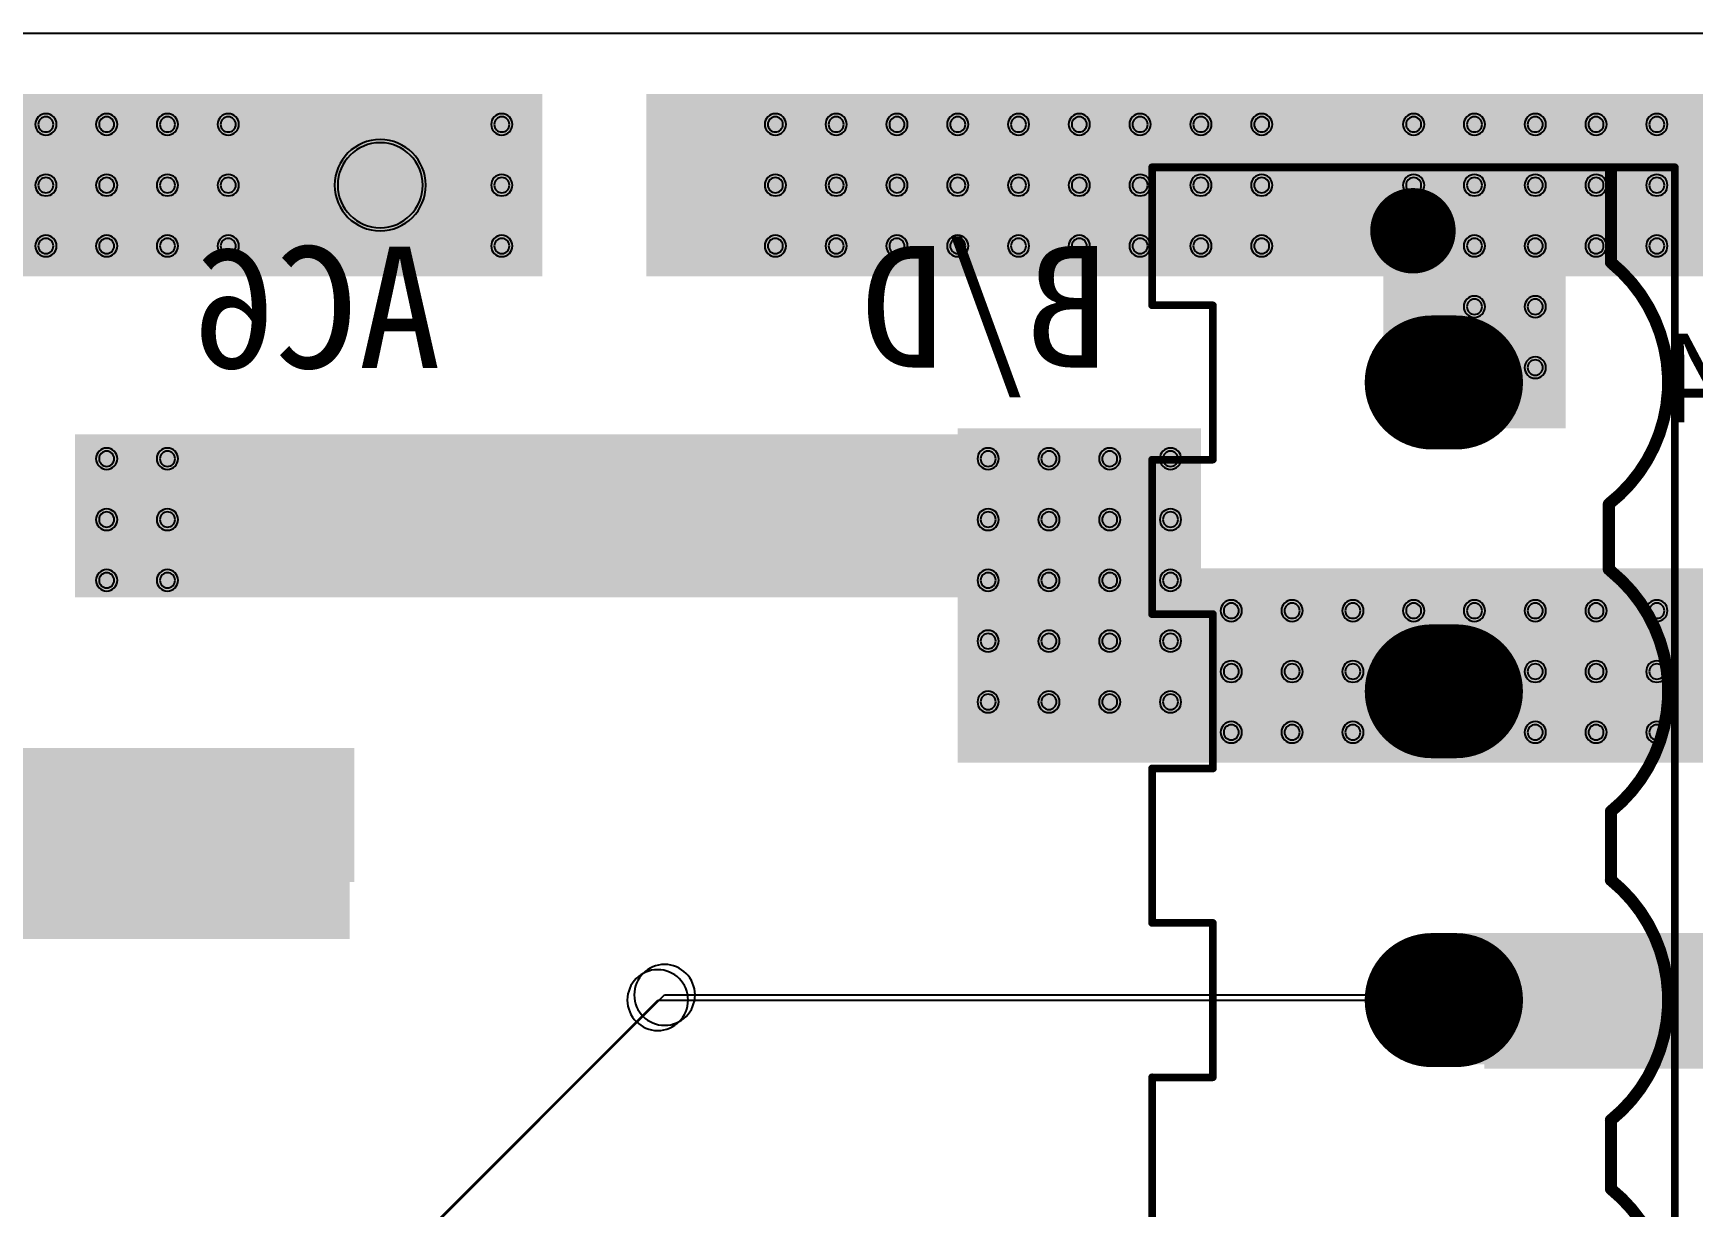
# Model space of a CAD drawing. Header units: inches. Extents: x 32166 to 34772, y 2386 to 4229.
# Drawn here: x 34021.9 to 34139.9, y 3188.7 to 3272.1 of the extents above; entities that cross this region are included whole.
import ezdxf

# ---------------------------------------------------------------- set-up
doc = ezdxf.new("R2010")
doc.units = ezdxf.units.IN
doc.header["$LTSCALE"] = 0.64311
doc.header["$MEASUREMENT"] = 0
for name, color, linetype in [('BOTTOMLAYER', 5, 'CONTINUOUS'), ('BOTTOMOVERLAY', 54, 'CONTINUOUS'), ('BOTTOMSOLDER', 6, 'CONTINUOUS'), ('KEEPOUTLAYER', 6, 'CONTINUOUS'), ('MULTILAYER', 9, 'CONTINUOUS')]:
    doc.layers.add(name, color=color, linetype=linetype)
doc.styles.get("Standard").update_dxf_attribs({"font": 'txt', "width": 0.8})

msp = doc.modelspace()

# ---------------------------------------------------------------- linework, layer by layer
at = {"layer": 'BOTTOMLAYER'}
for p, q in [((34048.77, 3185.65), (34066.82, 3203.71)), ((34066.82, 3203.71), (34122.2, 3203.71))]:
    msp.add_line(p, q, dxfattribs=at)
for points, const_width in [([(34120, 3259.31, 1), (34120, 3256.71, 1)], 2.59), ([(34121.33, 3249.39, 1), (34121.33, 3245.07, 1)], 4.32), ([(34123.06, 3249.39, 1), (34123.06, 3245.07, 1)], 4.32), ([(34121.33, 3227.45, 1), (34121.33, 3223.13, 1)], 4.32), ([(34123.06, 3227.45, 1), (34123.06, 3223.13, 1)], 4.32), ([(34120, 3226.39, 1), (34120, 3223.8, 1)], 2.59), ([(34121.33, 3205.5, 1), (34121.33, 3201.18, 1)], 4.32), ([(34123.06, 3205.5, 1), (34123.06, 3201.18, 1)], 4.32)]:
    msp.add_lwpolyline(points, format="xyb", close=True, dxfattribs=dict(at, const_width=const_width))
at = {"layer": 'BOTTOMLAYER', "const_width": 8.64}
for points in [[(34121.33, 3247.23), (34123.06, 3247.23)], [(34121.33, 3225.29), (34123.06, 3225.29)], [(34121.33, 3203.34), (34123.06, 3203.34)]]:
    msp.add_lwpolyline(points, dxfattribs=at)
at = {"layer": 'BOTTOMLAYER'}
for centre, radius, start, end in [((34022.85, 3265.57), 0.54, 0, 180), ((34027.17, 3265.57), 0.54, 0, 180), ((34031.49, 3265.57), 0.54, 0, 180), ((34035.81, 3265.57), 0.54, 0, 180), ((34055.25, 3265.57), 0.54, 0, 180), ((34074.69, 3265.57), 0.54, 0, 180), ((34079.01, 3265.57), 0.54, 0, 180), ((34083.33, 3265.57), 0.54, 0, 180), ((34087.65, 3265.57), 0.54, 0, 180), ((34091.97, 3265.57), 0.54, 0, 180), ((34096.29, 3265.57), 0.54, 0, 180), ((34100.61, 3265.57), 0.54, 0, 180), ((34104.93, 3265.57), 0.54, 0, 180), ((34109.25, 3265.57), 0.54, 0, 180), ((34120.05, 3265.57), 0.54, 0, 180), ((34124.37, 3265.57), 0.54, 0, 180), ((34128.69, 3265.57), 0.54, 0, 180), ((34133.01, 3265.57), 0.54, 0, 180), ((34137.33, 3265.57), 0.54, 0, 180), ((34022.85, 3265.57), 0.54, 180, 0), ((34027.17, 3265.57), 0.54, 180, 0), ((34031.49, 3265.57), 0.54, 180, 0), ((34035.81, 3265.57), 0.54, 180, 0), ((34055.25, 3265.57), 0.54, 180, 0), ((34074.69, 3265.57), 0.54, 180, 0), ((34079.01, 3265.57), 0.54, 180, 0), ((34083.33, 3265.57), 0.54, 180, 0), ((34087.65, 3265.57), 0.54, 180, 0), ((34091.97, 3265.57), 0.54, 180, 0), ((34096.29, 3265.57), 0.54, 180, 0), ((34100.61, 3265.57), 0.54, 180, 0), ((34104.93, 3265.57), 0.54, 180, 0), ((34109.25, 3265.57), 0.54, 180, 0), ((34120.05, 3265.57), 0.54, 180, 0), ((34124.37, 3265.57), 0.54, 180, 0), ((34128.69, 3265.57), 0.54, 180, 0), ((34133.01, 3265.57), 0.54, 180, 0), ((34137.33, 3265.57), 0.54, 180, 0), ((34046.61, 3261.25), 3.02, 0, 180), ((34022.85, 3261.25), 0.54, 0, 180), ((34022.85, 3261.25), 0.54, 180, 0), ((34027.17, 3261.25), 0.54, 0, 180), ((34027.17, 3261.25), 0.54, 180, 0), ((34031.49, 3261.25), 0.54, 0, 180), ((34031.49, 3261.25), 0.54, 180, 0), ((34035.81, 3261.25), 0.54, 0, 180), ((34035.81, 3261.25), 0.54, 180, 0), ((34046.61, 3261.25), 3.02, 180, 0), ((34055.25, 3261.25), 0.54, 0, 180), ((34055.25, 3261.25), 0.54, 180, 0), ((34074.69, 3261.25), 0.54, 0, 180), ((34074.69, 3261.25), 0.54, 180, 0), ((34079.01, 3261.25), 0.54, 0, 180), ((34079.01, 3261.25), 0.54, 180, 0), ((34083.33, 3261.25), 0.54, 0, 180), ((34083.33, 3261.25), 0.54, 180, 0), ((34087.65, 3261.25), 0.54, 0, 180), ((34087.65, 3261.25), 0.54, 180, 0), ((34091.97, 3261.25), 0.54, 0, 180), ((34091.97, 3261.25), 0.54, 180, 0), ((34096.29, 3261.25), 0.54, 0, 180), ((34096.29, 3261.25), 0.54, 180, 0), ((34100.61, 3261.25), 0.54, 0, 180), ((34100.61, 3261.25), 0.54, 180, 0), ((34104.93, 3261.25), 0.54, 0, 180), ((34104.93, 3261.25), 0.54, 180, 0), ((34109.25, 3261.25), 0.54, 0, 180), ((34109.25, 3261.25), 0.54, 180, 0), ((34120.05, 3261.25), 0.54, 0, 180), ((34120.05, 3261.25), 0.54, 180, 0), ((34124.37, 3261.25), 0.54, 0, 180), ((34124.37, 3261.25), 0.54, 180, 0), ((34128.69, 3261.25), 0.54, 0, 180), ((34128.69, 3261.25), 0.54, 180, 0), ((34133.01, 3261.25), 0.54, 0, 180), ((34133.01, 3261.25), 0.54, 180, 0), ((34137.33, 3261.25), 0.54, 0, 180), ((34137.33, 3261.25), 0.54, 180, 0), ((34022.85, 3256.93), 0.54, 0, 180), ((34027.17, 3256.93), 0.54, 0, 180), ((34031.49, 3256.93), 0.54, 0, 180), ((34035.81, 3256.93), 0.54, 0, 180), ((34055.25, 3256.93), 0.54, 0, 180), ((34074.69, 3256.93), 0.54, 0, 180), ((34079.01, 3256.93), 0.54, 0, 180), ((34083.33, 3256.93), 0.54, 0, 180), ((34087.65, 3256.93), 0.54, 0, 180), ((34091.97, 3256.93), 0.54, 0, 180), ((34096.29, 3256.93), 0.54, 0, 180), ((34100.61, 3256.93), 0.54, 0, 180), ((34104.93, 3256.93), 0.54, 0, 180), ((34109.25, 3256.93), 0.54, 0, 180), ((34120.05, 3256.93), 0.54, 0, 180), ((34124.37, 3256.93), 0.54, 0, 180), ((34128.69, 3256.93), 0.54, 0, 180), ((34133.01, 3256.93), 0.54, 0, 180), ((34137.33, 3256.93), 0.54, 0, 180), ((34022.85, 3256.93), 0.54, 180, 0), ((34027.17, 3256.93), 0.54, 180, 0), ((34031.49, 3256.93), 0.54, 180, 0), ((34035.81, 3256.93), 0.54, 180, 0), ((34055.25, 3256.93), 0.54, 180, 0), ((34074.69, 3256.93), 0.54, 180, 0), ((34079.01, 3256.93), 0.54, 180, 0), ((34083.33, 3256.93), 0.54, 180, 0), ((34087.65, 3256.93), 0.54, 180, 0), ((34091.97, 3256.93), 0.54, 180, 0), ((34096.29, 3256.93), 0.54, 180, 0), ((34100.61, 3256.93), 0.54, 180, 0), ((34104.93, 3256.93), 0.54, 180, 0), ((34109.25, 3256.93), 0.54, 180, 0), ((34120.05, 3256.93), 0.54, 180, 0), ((34124.37, 3256.93), 0.54, 180, 0), ((34128.69, 3256.93), 0.54, 180, 0), ((34133.01, 3256.93), 0.54, 180, 0), ((34137.33, 3256.93), 0.54, 180, 0), ((34124.37, 3252.61), 0.54, 0, 180), ((34128.69, 3252.61), 0.54, 0, 180), ((34124.37, 3252.61), 0.54, 180, 0), ((34128.69, 3252.61), 0.54, 180, 0), ((34128.69, 3248.29), 0.54, 0, 180), ((34128.69, 3248.29), 0.54, 180, 0), ((34027.17, 3241.81), 0.54, 0, 180), ((34031.49, 3241.81), 0.54, 0, 180), ((34089.81, 3241.81), 0.54, 0, 180), ((34094.13, 3241.81), 0.54, 0, 180), ((34098.45, 3241.81), 0.54, 0, 180), ((34102.77, 3241.81), 0.54, 0, 180), ((34027.17, 3241.81), 0.54, 180, 0), ((34031.49, 3241.81), 0.54, 180, 0), ((34089.81, 3241.81), 0.54, 180, 0), ((34094.13, 3241.81), 0.54, 180, 0), ((34098.45, 3241.81), 0.54, 180, 0), ((34102.77, 3241.81), 0.54, 180, 0), ((34027.17, 3237.49), 0.54, 0, 180), ((34027.17, 3237.49), 0.54, 180, 0), ((34031.49, 3237.49), 0.54, 0, 180), ((34031.49, 3237.49), 0.54, 180, 0), ((34089.81, 3237.49), 0.54, 0, 180), ((34089.81, 3237.49), 0.54, 180, 0), ((34094.13, 3237.49), 0.54, 0, 180), ((34094.13, 3237.49), 0.54, 180, 0), ((34098.45, 3237.49), 0.54, 0, 180), ((34098.45, 3237.49), 0.54, 180, 0), ((34102.77, 3237.49), 0.54, 0, 180), ((34102.77, 3237.49), 0.54, 180, 0), ((34027.17, 3233.17), 0.54, 0, 180), ((34027.17, 3233.17), 0.54, 180, 0), ((34031.49, 3233.17), 0.54, 0, 180), ((34031.49, 3233.17), 0.54, 180, 0), ((34089.81, 3233.17), 0.54, 0, 180), ((34089.81, 3233.17), 0.54, 180, 0), ((34094.13, 3233.17), 0.54, 0, 180), ((34094.13, 3233.17), 0.54, 180, 0), ((34098.45, 3233.17), 0.54, 0, 180), ((34098.45, 3233.17), 0.54, 180, 0), ((34102.77, 3233.17), 0.54, 0, 180), ((34102.77, 3233.17), 0.54, 180, 0), ((34107.09, 3231.01), 0.54, 0, 180), ((34111.41, 3231.01), 0.54, 0, 180), ((34115.73, 3231.01), 0.54, 0, 180), ((34120.05, 3231.01), 0.54, 0, 180), ((34124.37, 3231.01), 0.54, 0, 180), ((34128.69, 3231.01), 0.54, 0, 180), ((34133.01, 3231.01), 0.54, 0, 180), ((34137.33, 3231.01), 0.54, 0, 180), ((34107.09, 3231.01), 0.54, 180, 0), ((34111.41, 3231.01), 0.54, 180, 0), ((34115.73, 3231.01), 0.54, 180, 0), ((34120.05, 3231.01), 0.54, 180, 0), ((34124.37, 3231.01), 0.54, 180, 0), ((34128.69, 3231.01), 0.54, 180, 0), ((34133.01, 3231.01), 0.54, 180, 0), ((34137.33, 3231.01), 0.54, 180, 0), ((34089.81, 3228.85), 0.54, 0, 180), ((34094.13, 3228.85), 0.54, 0, 180), ((34098.45, 3228.85), 0.54, 0, 180), ((34102.77, 3228.85), 0.54, 0, 180), ((34089.81, 3228.85), 0.54, 180, 0), ((34094.13, 3228.85), 0.54, 180, 0), ((34098.45, 3228.85), 0.54, 180, 0), ((34102.77, 3228.85), 0.54, 180, 0), ((34107.09, 3226.69), 0.54, 0, 180), ((34111.41, 3226.69), 0.54, 0, 180), ((34115.73, 3226.69), 0.54, 0, 180), ((34128.69, 3226.69), 0.54, 0, 180), ((34133.01, 3226.69), 0.54, 0, 180), ((34137.33, 3226.69), 0.54, 0, 180), ((34107.09, 3226.69), 0.54, 180, 0), ((34111.41, 3226.69), 0.54, 180, 0), ((34115.73, 3226.69), 0.54, 180, 0), ((34128.69, 3226.69), 0.54, 180, 0), ((34133.01, 3226.69), 0.54, 180, 0), ((34137.33, 3226.69), 0.54, 180, 0), ((34089.81, 3224.53), 0.54, 0, 180), ((34089.81, 3224.53), 0.54, 180, 0), ((34094.13, 3224.53), 0.54, 0, 180), ((34094.13, 3224.53), 0.54, 180, 0), ((34098.45, 3224.53), 0.54, 0, 180), ((34098.45, 3224.53), 0.54, 180, 0), ((34102.77, 3224.53), 0.54, 0, 180), ((34102.77, 3224.53), 0.54, 180, 0), ((34107.09, 3222.37), 0.54, 0, 180), ((34107.09, 3222.37), 0.54, 180, 0), ((34111.41, 3222.37), 0.54, 0, 180), ((34111.41, 3222.37), 0.54, 180, 0), ((34115.73, 3222.37), 0.54, 0, 180), ((34115.73, 3222.37), 0.54, 180, 0), ((34128.69, 3222.37), 0.54, 0, 180), ((34128.69, 3222.37), 0.54, 180, 0), ((34133.01, 3222.37), 0.54, 0, 180), ((34133.01, 3222.37), 0.54, 180, 0), ((34137.33, 3222.37), 0.54, 0, 180), ((34137.33, 3222.37), 0.54, 180, 0), ((34066.82, 3203.71), 2.16, 0, 180), ((34066.82, 3203.71), 2.16, 0, 180), ((34122.2, 3203.71), 2.16, 0, 180), ((34066.82, 3203.71), 2.16, 180, 0), ((34066.82, 3203.71), 2.16, 180, 0), ((34122.2, 3203.71), 2.16, 180, 0)]:
    msp.add_arc(centre, radius, start, end, dxfattribs=at)
for points in [[(33618.93, 3254.77), (34058.14, 3254.77), (33618.93, 3267.73), (34058.14, 3267.73)], [(34065.66, 3254.77), (34180.53, 3254.77), (34065.66, 3267.73), (34180.53, 3267.73)], [(34117.89, 3243.97), (34130.85, 3243.97), (34117.89, 3267.73), (34130.85, 3267.73)], [(34024.92, 3231.96), (34104.93, 3231.96), (34024.92, 3243.54), (34104.93, 3243.54)], [(34087.65, 3224.53), (34104.93, 3224.53), (34087.65, 3241.81), (34104.93, 3241.81)], [(34087.65, 3220.21), (34154.61, 3220.21), (34087.65, 3233.17), (34154.61, 3233.17)], [(34005.87, 3208.03), (34044.45, 3208.03), (34005.87, 3220.21), (34044.45, 3220.21)], [(34044.32, 3220.82), (34019.26, 3220.82), (34044.32, 3212.18), (34019.26, 3212.18)], [(34125.06, 3198.46), (34155.3, 3198.46), (34125.06, 3207.97), (34155.3, 3207.97)]]:
    msp.add_solid(points, dxfattribs=at)
at = {"layer": 'BOTTOMOVERLAY'}
for points, const_width in [([(34101.46, 3252.72), (34101.46, 3262.52)], 0.549), ([(34101.46, 3262.52), (34126.52, 3262.52)], 0.549), ([(34126.52, 3262.52), (34138.61, 3262.52)], 0.549), ([(34134.07, 3255.76), (34134.07, 3262.32)], 0.864), ([(34138.61, 3100.26), (34138.61, 3262.52)], 0.549), ([(34101.46, 3252.72), (34105.78, 3252.72)], 0.549), ([(34101.46, 3252.72), (34105.78, 3252.72)], 0.549), ([(34105.78, 3241.74), (34105.78, 3252.72)], 0.549), ([(34101.46, 3230.77), (34101.46, 3241.74)], 0.549), ([(34101.46, 3241.74), (34105.78, 3241.74)], 0.549), ([(34133.92, 3233.96), (34133.92, 3238.59)], 0.864), ([(34101.46, 3230.77), (34105.78, 3230.77)], 0.549), ([(34105.78, 3219.8), (34105.78, 3230.77)], 0.549), ([(34101.46, 3208.83), (34101.46, 3219.8)], 0.549), ([(34101.46, 3219.8), (34105.78, 3219.8)], 0.549), ([(34134.07, 3211.87), (34134.07, 3216.75)], 0.864), ([(34101.46, 3208.83), (34105.78, 3208.83)], 0.549), ([(34105.78, 3197.85), (34105.78, 3208.83)], 0.549), ([(34101.46, 3186.88), (34101.46, 3197.85)], 0.549), ([(34101.46, 3197.85), (34105.78, 3197.85)], 0.549), ([(34134.07, 3189.92), (34134.07, 3194.81)], 0.864)]:
    msp.add_lwpolyline(points, dxfattribs=dict(at, const_width=const_width))
for points, const_width in [([(34101.46, 3262.66, 1), (34101.46, 3262.39, 1)], 0.274), ([(34101.46, 3262.66, 1), (34101.46, 3262.39, 1)], 0.274), ([(34126.52, 3262.66, 1), (34126.52, 3262.39, 1)], 0.274), ([(34126.52, 3262.66, 1), (34126.52, 3262.39, 1)], 0.274), ([(34134.07, 3262.54, 1), (34134.07, 3262.11, 1)], 0.432), ([(34138.61, 3262.66, 1), (34138.61, 3262.39, 1)], 0.274), ([(34138.61, 3262.66, 1), (34138.61, 3262.39, 1)], 0.274), ([(34134.07, 3255.98, 1), (34134.07, 3255.55, 1)], 0.432), ([(34134.07, 3255.98, 1), (34134.07, 3255.55, 1)], 0.432), ([(34101.46, 3252.85, 1), (34101.46, 3252.58, 1)], 0.274), ([(34101.46, 3252.85, 1), (34101.46, 3252.58, 1)], 0.274), ([(34101.46, 3252.85, 1), (34101.46, 3252.58, 1)], 0.274), ([(34105.78, 3252.85, 1), (34105.78, 3252.58, 1)], 0.274), ([(34105.78, 3252.85, 1), (34105.78, 3252.58, 1)], 0.274), ([(34105.78, 3252.85, 1), (34105.78, 3252.58, 1)], 0.274), ([(34101.46, 3241.88, 1), (34101.46, 3241.61, 1)], 0.274), ([(34101.46, 3241.88, 1), (34101.46, 3241.61, 1)], 0.274), ([(34105.78, 3241.88, 1), (34105.78, 3241.61, 1)], 0.274), ([(34105.78, 3241.88, 1), (34105.78, 3241.61, 1)], 0.274), ([(34133.92, 3238.8, 1), (34133.92, 3238.37, 1)], 0.432), ([(34133.92, 3238.8, 1), (34133.92, 3238.37, 1)], 0.432), ([(34133.92, 3234.18, 1), (34133.92, 3233.74, 1)], 0.432), ([(34134.07, 3234.03, 1), (34134.07, 3233.6, 1)], 0.432), ([(34101.46, 3230.91, 1), (34101.46, 3230.63, 1)], 0.274), ([(34101.46, 3230.91, 1), (34101.46, 3230.63, 1)], 0.274), ([(34105.78, 3230.91, 1), (34105.78, 3230.63, 1)], 0.274), ([(34105.78, 3230.91, 1), (34105.78, 3230.63, 1)], 0.274), ([(34101.46, 3219.94, 1), (34101.46, 3219.66, 1)], 0.274), ([(34101.46, 3219.94, 1), (34101.46, 3219.66, 1)], 0.274), ([(34105.78, 3219.94, 1), (34105.78, 3219.66, 1)], 0.274), ([(34105.78, 3219.94, 1), (34105.78, 3219.66, 1)], 0.274), ([(34134.07, 3216.97, 1), (34134.07, 3216.54, 1)], 0.432), ([(34134.07, 3216.97, 1), (34134.07, 3216.54, 1)], 0.432), ([(34134.07, 3212.09, 1), (34134.07, 3211.65, 1)], 0.432), ([(34134.07, 3212.09, 1), (34134.07, 3211.65, 1)], 0.432), ([(34101.46, 3208.96, 1), (34101.46, 3208.69, 1)], 0.274), ([(34101.46, 3208.96, 1), (34101.46, 3208.69, 1)], 0.274), ([(34105.78, 3208.96, 1), (34105.78, 3208.69, 1)], 0.274), ([(34105.78, 3208.96, 1), (34105.78, 3208.69, 1)], 0.274), ([(34101.46, 3197.99, 1), (34101.46, 3197.72, 1)], 0.274), ([(34101.46, 3197.99, 1), (34101.46, 3197.72, 1)], 0.274), ([(34105.78, 3197.99, 1), (34105.78, 3197.72, 1)], 0.274), ([(34105.78, 3197.99, 1), (34105.78, 3197.72, 1)], 0.274), ([(34134.07, 3195.03, 1), (34134.07, 3194.59, 1)], 0.432), ([(34134.07, 3195.03, 1), (34134.07, 3194.59, 1)], 0.432), ([(34134.07, 3190.14, 1), (34134.07, 3189.71, 1)], 0.432), ([(34134.07, 3190.14, 1), (34134.07, 3189.71, 1)], 0.432)]:
    msp.add_lwpolyline(points, format="xyb", close=True, dxfattribs=dict(at, const_width=const_width))
at = {"layer": 'BOTTOMOVERLAY', "const_width": 0.864}
for points in [[(34134.07, 3255.76, -0.482386), (34133.92, 3238.59)], [(34134.07, 3233.82, -0.477243), (34134.07, 3216.75)], [(34134.07, 3211.87, -0.477243), (34134.07, 3194.81)], [(34134.07, 3189.92, -0.477246), (34134.07, 3172.86)]]:
    msp.add_lwpolyline(points, format="xyb", dxfattribs=at)
at = {"layer": 'BOTTOMSOLDER'}
for p, q in [((34048.42, 3185.43), (34066.33, 3203.34)), ((34066.33, 3203.34), (34122.2, 3203.34))]:
    msp.add_line(p, q, dxfattribs=at)
for points, const_width in [([(34120, 3259.53, 1), (34120, 3256.49, 1)], 3.03), ([(34121.33, 3249.61, 1), (34121.33, 3244.85, 1)], 4.76), ([(34123.06, 3249.61, 1), (34123.06, 3244.85, 1)], 4.76), ([(34121.33, 3227.66, 1), (34121.33, 3222.91, 1)], 4.76), ([(34123.06, 3227.66, 1), (34123.06, 3222.91, 1)], 4.76), ([(34120, 3226.61, 1), (34120, 3223.58, 1)], 3.03), ([(34121.33, 3205.72, 1), (34121.33, 3200.96, 1)], 4.76), ([(34123.06, 3205.72, 1), (34123.06, 3200.96, 1)], 4.76)]:
    msp.add_lwpolyline(points, format="xyb", close=True, dxfattribs=dict(at, const_width=const_width))
at = {"layer": 'BOTTOMSOLDER', "const_width": 9.52}
for points in [[(34121.33, 3247.23), (34123.06, 3247.23)], [(34121.33, 3225.29), (34123.06, 3225.29)], [(34121.33, 3203.34), (34123.06, 3203.34)]]:
    msp.add_lwpolyline(points, dxfattribs=at)
at = {"layer": 'BOTTOMSOLDER'}
for centre, radius, start, end in [((34022.85, 3265.57), 0.759, 0, 180), ((34027.17, 3265.57), 0.759, 0, 180), ((34031.49, 3265.57), 0.759, 0, 180), ((34035.81, 3265.57), 0.759, 0, 180), ((34055.25, 3265.57), 0.759, 0, 180), ((34074.69, 3265.57), 0.759, 0, 180), ((34079.01, 3265.57), 0.759, 0, 180), ((34083.33, 3265.57), 0.759, 0, 180), ((34087.65, 3265.57), 0.759, 0, 180), ((34091.97, 3265.57), 0.759, 0, 180), ((34096.29, 3265.57), 0.759, 0, 180), ((34100.61, 3265.57), 0.759, 0, 180), ((34104.93, 3265.57), 0.759, 0, 180), ((34109.25, 3265.57), 0.759, 0, 180), ((34120.05, 3265.57), 0.759, 0, 180), ((34124.37, 3265.57), 0.759, 0, 180), ((34128.69, 3265.57), 0.759, 0, 180), ((34133.01, 3265.57), 0.759, 0, 180), ((34137.33, 3265.57), 0.759, 0, 180), ((34022.85, 3265.57), 0.759, 180, 0), ((34027.17, 3265.57), 0.759, 180, 0), ((34031.49, 3265.57), 0.759, 180, 0), ((34035.81, 3265.57), 0.759, 180, 0), ((34055.25, 3265.57), 0.759, 180, 0), ((34074.69, 3265.57), 0.759, 180, 0), ((34079.01, 3265.57), 0.759, 180, 0), ((34083.33, 3265.57), 0.759, 180, 0), ((34087.65, 3265.57), 0.759, 180, 0), ((34091.97, 3265.57), 0.759, 180, 0), ((34096.29, 3265.57), 0.759, 180, 0), ((34100.61, 3265.57), 0.759, 180, 0), ((34104.93, 3265.57), 0.759, 180, 0), ((34109.25, 3265.57), 0.759, 180, 0), ((34120.05, 3265.57), 0.759, 180, 0), ((34124.37, 3265.57), 0.759, 180, 0), ((34128.69, 3265.57), 0.759, 180, 0), ((34133.01, 3265.57), 0.759, 180, 0), ((34137.33, 3265.57), 0.759, 180, 0), ((34046.61, 3261.25), 3.24, 0, 180), ((34022.85, 3261.25), 0.759, 0, 180), ((34022.85, 3261.25), 0.759, 180, 0), ((34027.17, 3261.25), 0.759, 0, 180), ((34027.17, 3261.25), 0.759, 180, 0), ((34031.49, 3261.25), 0.759, 0, 180), ((34031.49, 3261.25), 0.759, 180, 0), ((34035.81, 3261.25), 0.759, 0, 180), ((34035.81, 3261.25), 0.759, 180, 0), ((34046.61, 3261.25), 3.24, 180, 0), ((34055.25, 3261.25), 0.759, 0, 180), ((34055.25, 3261.25), 0.759, 180, 0), ((34074.69, 3261.25), 0.759, 0, 180), ((34074.69, 3261.25), 0.759, 180, 0), ((34079.01, 3261.25), 0.759, 0, 180), ((34079.01, 3261.25), 0.759, 180, 0), ((34083.33, 3261.25), 0.759, 0, 180), ((34083.33, 3261.25), 0.759, 180, 0), ((34087.65, 3261.25), 0.759, 0, 180), ((34087.65, 3261.25), 0.759, 180, 0), ((34091.97, 3261.25), 0.759, 0, 180), ((34091.97, 3261.25), 0.759, 180, 0), ((34096.29, 3261.25), 0.759, 0, 180), ((34096.29, 3261.25), 0.759, 180, 0), ((34100.61, 3261.25), 0.759, 0, 180), ((34100.61, 3261.25), 0.759, 180, 0), ((34104.93, 3261.25), 0.759, 0, 180), ((34104.93, 3261.25), 0.759, 180, 0), ((34109.25, 3261.25), 0.759, 0, 180), ((34109.25, 3261.25), 0.759, 180, 0), ((34120.05, 3261.25), 0.759, 0, 180), ((34120.05, 3261.25), 0.759, 180, 0), ((34124.37, 3261.25), 0.759, 0, 180), ((34124.37, 3261.25), 0.759, 180, 0), ((34128.69, 3261.25), 0.759, 0, 180), ((34128.69, 3261.25), 0.759, 180, 0), ((34133.01, 3261.25), 0.759, 0, 180), ((34133.01, 3261.25), 0.759, 180, 0), ((34137.33, 3261.25), 0.759, 0, 180), ((34137.33, 3261.25), 0.759, 180, 0), ((34022.85, 3256.93), 0.759, 0, 180), ((34027.17, 3256.93), 0.759, 0, 180), ((34031.49, 3256.93), 0.759, 0, 180), ((34035.81, 3256.93), 0.759, 0, 180), ((34055.25, 3256.93), 0.759, 0, 180), ((34074.69, 3256.93), 0.759, 0, 180), ((34079.01, 3256.93), 0.759, 0, 180), ((34083.33, 3256.93), 0.759, 0, 180), ((34087.65, 3256.93), 0.759, 0, 180), ((34091.97, 3256.93), 0.759, 0, 180), ((34096.29, 3256.93), 0.759, 0, 180), ((34100.61, 3256.93), 0.759, 0, 180), ((34104.93, 3256.93), 0.759, 0, 180), ((34109.25, 3256.93), 0.759, 0, 180), ((34120.05, 3256.93), 0.759, 0, 180), ((34124.37, 3256.93), 0.759, 0, 180), ((34128.69, 3256.93), 0.759, 0, 180), ((34133.01, 3256.93), 0.759, 0, 180), ((34137.33, 3256.93), 0.759, 0, 180), ((34022.85, 3256.93), 0.759, 180, 0), ((34027.17, 3256.93), 0.759, 180, 0), ((34031.49, 3256.93), 0.759, 180, 0), ((34035.81, 3256.93), 0.759, 180, 0), ((34055.25, 3256.93), 0.759, 180, 0), ((34074.69, 3256.93), 0.759, 180, 0), ((34079.01, 3256.93), 0.759, 180, 0), ((34083.33, 3256.93), 0.759, 180, 0), ((34087.65, 3256.93), 0.759, 180, 0), ((34091.97, 3256.93), 0.759, 180, 0), ((34096.29, 3256.93), 0.759, 180, 0), ((34100.61, 3256.93), 0.759, 180, 0), ((34104.93, 3256.93), 0.759, 180, 0), ((34109.25, 3256.93), 0.759, 180, 0), ((34120.05, 3256.93), 0.759, 180, 0), ((34124.37, 3256.93), 0.759, 180, 0), ((34128.69, 3256.93), 0.759, 180, 0), ((34133.01, 3256.93), 0.759, 180, 0), ((34137.33, 3256.93), 0.759, 180, 0), ((34124.37, 3252.61), 0.759, 0, 180), ((34128.69, 3252.61), 0.759, 0, 180), ((34124.37, 3252.61), 0.759, 180, 0), ((34128.69, 3252.61), 0.759, 180, 0), ((34128.69, 3248.29), 0.759, 0, 180), ((34128.69, 3248.29), 0.759, 180, 0), ((34027.17, 3241.81), 0.759, 0, 180), ((34031.49, 3241.81), 0.759, 0, 180), ((34089.81, 3241.81), 0.759, 0, 180), ((34094.13, 3241.81), 0.759, 0, 180), ((34098.45, 3241.81), 0.759, 0, 180), ((34102.77, 3241.81), 0.759, 0, 180), ((34027.17, 3241.81), 0.759, 180, 0), ((34031.49, 3241.81), 0.759, 180, 0), ((34089.81, 3241.81), 0.759, 180, 0), ((34094.13, 3241.81), 0.759, 180, 0), ((34098.45, 3241.81), 0.759, 180, 0), ((34102.77, 3241.81), 0.759, 180, 0), ((34027.17, 3237.49), 0.759, 0, 180), ((34027.17, 3237.49), 0.759, 180, 0), ((34031.49, 3237.49), 0.759, 0, 180), ((34031.49, 3237.49), 0.759, 180, 0), ((34089.81, 3237.49), 0.759, 0, 180), ((34089.81, 3237.49), 0.759, 180, 0), ((34094.13, 3237.49), 0.759, 0, 180), ((34094.13, 3237.49), 0.759, 180, 0), ((34098.45, 3237.49), 0.759, 0, 180), ((34098.45, 3237.49), 0.759, 180, 0), ((34102.77, 3237.49), 0.759, 0, 180), ((34102.77, 3237.49), 0.759, 180, 0), ((34027.17, 3233.17), 0.759, 0, 180), ((34031.49, 3233.17), 0.759, 0, 180), ((34089.81, 3233.17), 0.759, 0, 180), ((34094.13, 3233.17), 0.759, 0, 180), ((34098.45, 3233.17), 0.759, 0, 180), ((34102.77, 3233.17), 0.759, 0, 180), ((34027.17, 3233.17), 0.759, 180, 0), ((34031.49, 3233.17), 0.759, 180, 0), ((34089.81, 3233.17), 0.759, 180, 0), ((34094.13, 3233.17), 0.759, 180, 0), ((34098.45, 3233.17), 0.759, 180, 0), ((34102.77, 3233.17), 0.759, 180, 0), ((34107.09, 3231.01), 0.759, 0, 180), ((34111.41, 3231.01), 0.759, 0, 180), ((34115.73, 3231.01), 0.759, 0, 180), ((34120.05, 3231.01), 0.759, 0, 180), ((34124.37, 3231.01), 0.759, 0, 180), ((34128.69, 3231.01), 0.759, 0, 180), ((34133.01, 3231.01), 0.759, 0, 180), ((34137.33, 3231.01), 0.759, 0, 180), ((34107.09, 3231.01), 0.759, 180, 0), ((34111.41, 3231.01), 0.759, 180, 0), ((34115.73, 3231.01), 0.759, 180, 0), ((34120.05, 3231.01), 0.759, 180, 0), ((34124.37, 3231.01), 0.759, 180, 0), ((34128.69, 3231.01), 0.759, 180, 0), ((34133.01, 3231.01), 0.759, 180, 0), ((34137.33, 3231.01), 0.759, 180, 0), ((34089.81, 3228.85), 0.759, 0, 180), ((34094.13, 3228.85), 0.759, 0, 180), ((34098.45, 3228.85), 0.759, 0, 180), ((34102.77, 3228.85), 0.759, 0, 180), ((34089.81, 3228.85), 0.759, 180, 0), ((34094.13, 3228.85), 0.759, 180, 0), ((34098.45, 3228.85), 0.759, 180, 0), ((34102.77, 3228.85), 0.759, 180, 0), ((34107.09, 3226.69), 0.759, 0, 180), ((34111.41, 3226.69), 0.759, 0, 180), ((34115.73, 3226.69), 0.759, 0, 180), ((34128.69, 3226.69), 0.759, 0, 180), ((34133.01, 3226.69), 0.759, 0, 180), ((34137.33, 3226.69), 0.759, 0, 180), ((34107.09, 3226.69), 0.759, 180, 0), ((34111.41, 3226.69), 0.759, 180, 0), ((34115.73, 3226.69), 0.759, 180, 0), ((34128.69, 3226.69), 0.759, 180, 0), ((34133.01, 3226.69), 0.759, 180, 0), ((34137.33, 3226.69), 0.759, 180, 0), ((34089.81, 3224.53), 0.759, 0, 180), ((34089.81, 3224.53), 0.759, 180, 0), ((34094.13, 3224.53), 0.759, 0, 180), ((34094.13, 3224.53), 0.759, 180, 0), ((34098.45, 3224.53), 0.759, 0, 180), ((34098.45, 3224.53), 0.759, 180, 0), ((34102.77, 3224.53), 0.759, 0, 180), ((34102.77, 3224.53), 0.759, 180, 0), ((34107.09, 3222.37), 0.759, 0, 180), ((34107.09, 3222.37), 0.759, 180, 0), ((34111.41, 3222.37), 0.759, 0, 180), ((34111.41, 3222.37), 0.759, 180, 0), ((34115.73, 3222.37), 0.759, 0, 180), ((34115.73, 3222.37), 0.759, 180, 0), ((34128.69, 3222.37), 0.759, 0, 180), ((34128.69, 3222.37), 0.759, 180, 0), ((34133.01, 3222.37), 0.759, 0, 180), ((34133.01, 3222.37), 0.759, 180, 0), ((34137.33, 3222.37), 0.759, 0, 180), ((34137.33, 3222.37), 0.759, 180, 0), ((34066.33, 3203.34), 2.16, 0, 180), ((34066.33, 3203.34), 2.16, 0, 180), ((34122.2, 3203.34), 2.16, 0, 180), ((34066.33, 3203.34), 2.16, 180, 0), ((34066.33, 3203.34), 2.16, 180, 0), ((34122.2, 3203.34), 2.16, 180, 0)]:
    msp.add_arc(centre, radius, start, end, dxfattribs=at)
for points in [[(33618.93, 3254.77), (34058.1, 3254.77), (33618.93, 3267.73), (34058.1, 3267.73)], [(34065.53, 3254.77), (34180.53, 3254.77), (34065.53, 3267.73), (34180.53, 3267.73)], [(34117.89, 3244.4), (34130.85, 3244.4), (34117.89, 3267.73), (34130.85, 3267.73)], [(34087.65, 3220.21), (34104.93, 3220.21), (34087.65, 3243.97), (34104.93, 3243.97)], [(34104.93, 3220.21), (34154.61, 3220.21), (34104.93, 3234.03), (34154.61, 3234.03)], [(34044.76, 3221.26), (34018.82, 3221.26), (34044.76, 3211.74), (34018.82, 3211.74)], [(34005.57, 3207.68), (34044.45, 3207.68), (34005.57, 3220.21), (34044.45, 3220.21)], [(34121, 3198.78), (34154.74, 3198.78), (34121, 3208.11), (34154.74, 3208.11)]]:
    msp.add_solid(points, dxfattribs=at)
at = {"layer": 'KEEPOUTLAYER'}
msp.add_line((32893.17, 3272.05), (34340.37, 3272.05), dxfattribs=at)
at = {"layer": 'MULTILAYER'}
for points, const_width in [([(34120, 3259.31, 1), (34120, 3256.71, 1)], 2.59), ([(34121.33, 3249.39, 1), (34121.33, 3245.07, 1)], 4.32), ([(34123.06, 3249.39, 1), (34123.06, 3245.07, 1)], 4.32), ([(34121.33, 3227.45, 1), (34121.33, 3223.13, 1)], 4.32), ([(34123.06, 3227.45, 1), (34123.06, 3223.13, 1)], 4.32), ([(34120, 3226.39, 1), (34120, 3223.8, 1)], 2.59), ([(34121.33, 3205.5, 1), (34121.33, 3201.18, 1)], 4.32), ([(34123.06, 3205.5, 1), (34123.06, 3201.18, 1)], 4.32)]:
    msp.add_lwpolyline(points, format="xyb", close=True, dxfattribs=dict(at, const_width=const_width))
at = {"layer": 'MULTILAYER', "const_width": 8.64}
for points in [[(34121.33, 3247.23), (34123.06, 3247.23)], [(34121.33, 3225.29), (34123.06, 3225.29)], [(34121.33, 3203.34), (34123.06, 3203.34)]]:
    msp.add_lwpolyline(points, dxfattribs=at)
at = {"layer": 'MULTILAYER'}
for centre, radius, start, end in [((34022.85, 3265.57), 0.54, 0, 180), ((34027.17, 3265.57), 0.54, 0, 180), ((34031.49, 3265.57), 0.54, 0, 180), ((34035.81, 3265.57), 0.54, 0, 180), ((34055.25, 3265.57), 0.54, 0, 180), ((34074.69, 3265.57), 0.54, 0, 180), ((34079.01, 3265.57), 0.54, 0, 180), ((34083.33, 3265.57), 0.54, 0, 180), ((34087.65, 3265.57), 0.54, 0, 180), ((34091.97, 3265.57), 0.54, 0, 180), ((34096.29, 3265.57), 0.54, 0, 180), ((34100.61, 3265.57), 0.54, 0, 180), ((34104.93, 3265.57), 0.54, 0, 180), ((34109.25, 3265.57), 0.54, 0, 180), ((34120.05, 3265.57), 0.54, 0, 180), ((34124.37, 3265.57), 0.54, 0, 180), ((34128.69, 3265.57), 0.54, 0, 180), ((34133.01, 3265.57), 0.54, 0, 180), ((34137.33, 3265.57), 0.54, 0, 180), ((34022.85, 3265.57), 0.54, 180, 0), ((34027.17, 3265.57), 0.54, 180, 0), ((34031.49, 3265.57), 0.54, 180, 0), ((34035.81, 3265.57), 0.54, 180, 0), ((34055.25, 3265.57), 0.54, 180, 0), ((34074.69, 3265.57), 0.54, 180, 0), ((34079.01, 3265.57), 0.54, 180, 0), ((34083.33, 3265.57), 0.54, 180, 0), ((34087.65, 3265.57), 0.54, 180, 0), ((34091.97, 3265.57), 0.54, 180, 0), ((34096.29, 3265.57), 0.54, 180, 0), ((34100.61, 3265.57), 0.54, 180, 0), ((34104.93, 3265.57), 0.54, 180, 0), ((34109.25, 3265.57), 0.54, 180, 0), ((34120.05, 3265.57), 0.54, 180, 0), ((34124.37, 3265.57), 0.54, 180, 0), ((34128.69, 3265.57), 0.54, 180, 0), ((34133.01, 3265.57), 0.54, 180, 0), ((34137.33, 3265.57), 0.54, 180, 0), ((34046.61, 3261.25), 3.02, 0, 180), ((34022.85, 3261.25), 0.54, 0, 180), ((34022.85, 3261.25), 0.54, 180, 0), ((34027.17, 3261.25), 0.54, 0, 180), ((34027.17, 3261.25), 0.54, 180, 0), ((34031.49, 3261.25), 0.54, 0, 180), ((34031.49, 3261.25), 0.54, 180, 0), ((34035.81, 3261.25), 0.54, 0, 180), ((34035.81, 3261.25), 0.54, 180, 0), ((34046.61, 3261.25), 3.02, 180, 0), ((34055.25, 3261.25), 0.54, 0, 180), ((34055.25, 3261.25), 0.54, 180, 0), ((34074.69, 3261.25), 0.54, 0, 180), ((34074.69, 3261.25), 0.54, 180, 0), ((34079.01, 3261.25), 0.54, 0, 180), ((34079.01, 3261.25), 0.54, 180, 0), ((34083.33, 3261.25), 0.54, 0, 180), ((34083.33, 3261.25), 0.54, 180, 0), ((34087.65, 3261.25), 0.54, 0, 180), ((34087.65, 3261.25), 0.54, 180, 0), ((34091.97, 3261.25), 0.54, 0, 180), ((34091.97, 3261.25), 0.54, 180, 0), ((34096.29, 3261.25), 0.54, 0, 180), ((34096.29, 3261.25), 0.54, 180, 0), ((34100.61, 3261.25), 0.54, 0, 180), ((34100.61, 3261.25), 0.54, 180, 0), ((34104.93, 3261.25), 0.54, 0, 180), ((34104.93, 3261.25), 0.54, 180, 0), ((34109.25, 3261.25), 0.54, 0, 180), ((34109.25, 3261.25), 0.54, 180, 0), ((34120.05, 3261.25), 0.54, 0, 180), ((34120.05, 3261.25), 0.54, 180, 0), ((34124.37, 3261.25), 0.54, 0, 180), ((34124.37, 3261.25), 0.54, 180, 0), ((34128.69, 3261.25), 0.54, 0, 180), ((34128.69, 3261.25), 0.54, 180, 0), ((34133.01, 3261.25), 0.54, 0, 180), ((34133.01, 3261.25), 0.54, 180, 0), ((34137.33, 3261.25), 0.54, 0, 180), ((34137.33, 3261.25), 0.54, 180, 0), ((34022.85, 3256.93), 0.54, 0, 180), ((34027.17, 3256.93), 0.54, 0, 180), ((34031.49, 3256.93), 0.54, 0, 180), ((34035.81, 3256.93), 0.54, 0, 180), ((34055.25, 3256.93), 0.54, 0, 180), ((34074.69, 3256.93), 0.54, 0, 180), ((34079.01, 3256.93), 0.54, 0, 180), ((34083.33, 3256.93), 0.54, 0, 180), ((34087.65, 3256.93), 0.54, 0, 180), ((34091.97, 3256.93), 0.54, 0, 180), ((34096.29, 3256.93), 0.54, 0, 180), ((34100.61, 3256.93), 0.54, 0, 180), ((34104.93, 3256.93), 0.54, 0, 180), ((34109.25, 3256.93), 0.54, 0, 180), ((34120.05, 3256.93), 0.54, 0, 180), ((34124.37, 3256.93), 0.54, 0, 180), ((34128.69, 3256.93), 0.54, 0, 180), ((34133.01, 3256.93), 0.54, 0, 180), ((34137.33, 3256.93), 0.54, 0, 180), ((34022.85, 3256.93), 0.54, 180, 0), ((34027.17, 3256.93), 0.54, 180, 0), ((34031.49, 3256.93), 0.54, 180, 0), ((34035.81, 3256.93), 0.54, 180, 0), ((34055.25, 3256.93), 0.54, 180, 0), ((34074.69, 3256.93), 0.54, 180, 0), ((34079.01, 3256.93), 0.54, 180, 0), ((34083.33, 3256.93), 0.54, 180, 0), ((34087.65, 3256.93), 0.54, 180, 0), ((34091.97, 3256.93), 0.54, 180, 0), ((34096.29, 3256.93), 0.54, 180, 0), ((34100.61, 3256.93), 0.54, 180, 0), ((34104.93, 3256.93), 0.54, 180, 0), ((34109.25, 3256.93), 0.54, 180, 0), ((34120.05, 3256.93), 0.54, 180, 0), ((34124.37, 3256.93), 0.54, 180, 0), ((34128.69, 3256.93), 0.54, 180, 0), ((34133.01, 3256.93), 0.54, 180, 0), ((34137.33, 3256.93), 0.54, 180, 0), ((34124.37, 3252.61), 0.54, 0, 180), ((34128.69, 3252.61), 0.54, 0, 180), ((34124.37, 3252.61), 0.54, 180, 0), ((34128.69, 3252.61), 0.54, 180, 0), ((34128.69, 3248.29), 0.54, 0, 180), ((34128.69, 3248.29), 0.54, 180, 0), ((34027.17, 3241.81), 0.54, 0, 180), ((34031.49, 3241.81), 0.54, 0, 180), ((34089.81, 3241.81), 0.54, 0, 180), ((34094.13, 3241.81), 0.54, 0, 180), ((34098.45, 3241.81), 0.54, 0, 180), ((34102.77, 3241.81), 0.54, 0, 180), ((34027.17, 3241.81), 0.54, 180, 0), ((34031.49, 3241.81), 0.54, 180, 0), ((34089.81, 3241.81), 0.54, 180, 0), ((34094.13, 3241.81), 0.54, 180, 0), ((34098.45, 3241.81), 0.54, 180, 0), ((34102.77, 3241.81), 0.54, 180, 0), ((34027.17, 3237.49), 0.54, 0, 180), ((34027.17, 3237.49), 0.54, 180, 0), ((34031.49, 3237.49), 0.54, 0, 180), ((34031.49, 3237.49), 0.54, 180, 0), ((34089.81, 3237.49), 0.54, 0, 180), ((34089.81, 3237.49), 0.54, 180, 0), ((34094.13, 3237.49), 0.54, 0, 180), ((34094.13, 3237.49), 0.54, 180, 0), ((34098.45, 3237.49), 0.54, 0, 180), ((34098.45, 3237.49), 0.54, 180, 0), ((34102.77, 3237.49), 0.54, 0, 180), ((34102.77, 3237.49), 0.54, 180, 0), ((34027.17, 3233.17), 0.54, 0, 180), ((34027.17, 3233.17), 0.54, 180, 0), ((34031.49, 3233.17), 0.54, 0, 180), ((34031.49, 3233.17), 0.54, 180, 0), ((34089.81, 3233.17), 0.54, 0, 180), ((34089.81, 3233.17), 0.54, 180, 0), ((34094.13, 3233.17), 0.54, 0, 180), ((34094.13, 3233.17), 0.54, 180, 0), ((34098.45, 3233.17), 0.54, 0, 180), ((34098.45, 3233.17), 0.54, 180, 0), ((34102.77, 3233.17), 0.54, 0, 180), ((34102.77, 3233.17), 0.54, 180, 0), ((34107.09, 3231.01), 0.54, 0, 180), ((34111.41, 3231.01), 0.54, 0, 180), ((34115.73, 3231.01), 0.54, 0, 180), ((34120.05, 3231.01), 0.54, 0, 180), ((34124.37, 3231.01), 0.54, 0, 180), ((34128.69, 3231.01), 0.54, 0, 180), ((34133.01, 3231.01), 0.54, 0, 180), ((34137.33, 3231.01), 0.54, 0, 180), ((34107.09, 3231.01), 0.54, 180, 0), ((34111.41, 3231.01), 0.54, 180, 0), ((34115.73, 3231.01), 0.54, 180, 0), ((34120.05, 3231.01), 0.54, 180, 0), ((34124.37, 3231.01), 0.54, 180, 0), ((34128.69, 3231.01), 0.54, 180, 0), ((34133.01, 3231.01), 0.54, 180, 0), ((34137.33, 3231.01), 0.54, 180, 0), ((34089.81, 3228.85), 0.54, 0, 180), ((34094.13, 3228.85), 0.54, 0, 180), ((34098.45, 3228.85), 0.54, 0, 180), ((34102.77, 3228.85), 0.54, 0, 180), ((34089.81, 3228.85), 0.54, 180, 0), ((34094.13, 3228.85), 0.54, 180, 0), ((34098.45, 3228.85), 0.54, 180, 0), ((34102.77, 3228.85), 0.54, 180, 0), ((34107.09, 3226.69), 0.54, 0, 180), ((34111.41, 3226.69), 0.54, 0, 180), ((34115.73, 3226.69), 0.54, 0, 180), ((34128.69, 3226.69), 0.54, 0, 180), ((34133.01, 3226.69), 0.54, 0, 180), ((34137.33, 3226.69), 0.54, 0, 180), ((34107.09, 3226.69), 0.54, 180, 0), ((34111.41, 3226.69), 0.54, 180, 0), ((34115.73, 3226.69), 0.54, 180, 0), ((34128.69, 3226.69), 0.54, 180, 0), ((34133.01, 3226.69), 0.54, 180, 0), ((34137.33, 3226.69), 0.54, 180, 0), ((34089.81, 3224.53), 0.54, 0, 180), ((34089.81, 3224.53), 0.54, 180, 0), ((34094.13, 3224.53), 0.54, 0, 180), ((34094.13, 3224.53), 0.54, 180, 0), ((34098.45, 3224.53), 0.54, 0, 180), ((34098.45, 3224.53), 0.54, 180, 0), ((34102.77, 3224.53), 0.54, 0, 180), ((34102.77, 3224.53), 0.54, 180, 0), ((34107.09, 3222.37), 0.54, 0, 180), ((34107.09, 3222.37), 0.54, 180, 0), ((34111.41, 3222.37), 0.54, 0, 180), ((34111.41, 3222.37), 0.54, 180, 0), ((34115.73, 3222.37), 0.54, 0, 180), ((34115.73, 3222.37), 0.54, 180, 0), ((34128.69, 3222.37), 0.54, 0, 180), ((34128.69, 3222.37), 0.54, 180, 0), ((34133.01, 3222.37), 0.54, 0, 180), ((34133.01, 3222.37), 0.54, 180, 0), ((34137.33, 3222.37), 0.54, 0, 180), ((34137.33, 3222.37), 0.54, 180, 0)]:
    msp.add_arc(centre, radius, start, end, dxfattribs=at)
msp.add_solid([(34044.32, 3220.82), (34019.26, 3220.82), (34044.32, 3212.18), (34019.26, 3212.18)], dxfattribs=at)

# ---------------------------------------------------------------- texts
at = {"layer": 'BOTTOMOVERLAY', "text_generation_flag": 2}
for s, height, p in [('B/D', 8.64, (34098.45, 3248.29)), ('AC6', 8.64, (34050.93, 3248.25)), ('ZT4', 6.48, (34150.72, 3244.4))]:
    msp.add_text(s, height=height, rotation=360, dxfattribs=at).set_placement(p)

doc.saveas('drawing.dxf')
